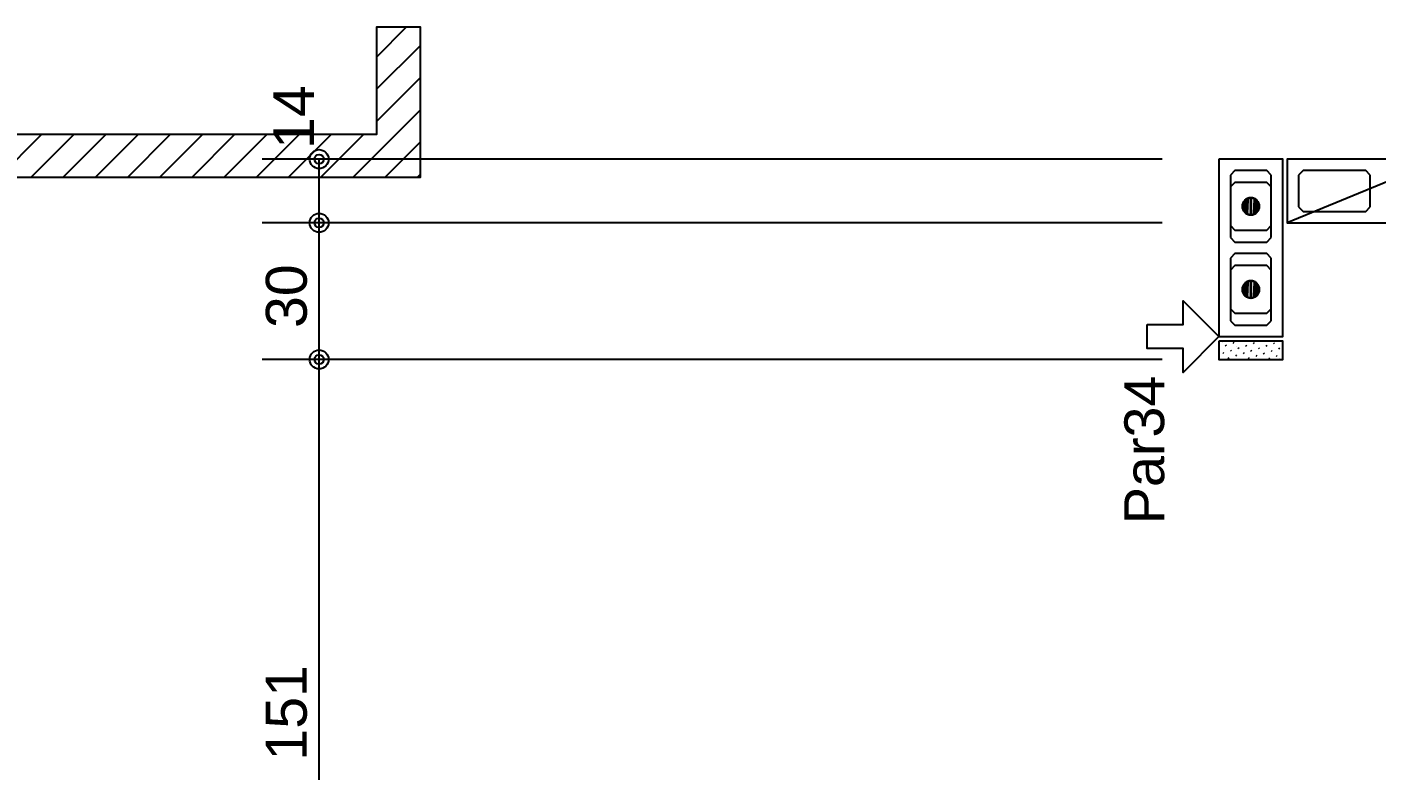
# Model space of a CAD drawing. Extents: x 0 to 119, y 0 to 84.
# Drawn here: x 35.73 to 41.66, y 62.14 to 65.4 of the extents above; entities that cross this region are included whole.
import ezdxf

# ---------------------------------------------------------------- set-up
doc = ezdxf.new("R2010")
doc.units = 0
doc.header["$MEASUREMENT"] = 0
doc.linetypes.add('ESTILO_TQS_0005', pattern=[0.4, 0.3, -0.1])
for name, color, linetype in [('27', 250, 'CONTINUOUS'), ('29', 9, 'CONTINUOUS'), ('3', 7, 'CONTINUOUS'), ('35', 255, 'CONTINUOUS')]:
    doc.layers.add(name, color=color, linetype=linetype)
doc.styles.add('TQS_ARIAL', font='arial.ttf')

msp = doc.modelspace()

# ---------------------------------------------------------------- linework, layer by layer
at = {"layer": '27', "color": 250, "linetype": 'ESTILO_TQS_0005'}
for points in [[(41.037844, 64.769998), (41.017844, 64.749998), (41.017844, 64.474998), (41.037844, 64.454998), (41.177844, 64.454998), (41.197844, 64.474998), (41.197844, 64.749998), (41.177844, 64.769998), (41.037844, 64.769998)], [(41.632844, 64.75), (41.612844, 64.77), (41.337844, 64.77), (41.317844, 64.75), (41.317844, 64.61), (41.337844, 64.59), (41.612844, 64.59), (41.632844, 64.61), (41.632844, 64.75)], [(41.037844, 64.404998), (41.017844, 64.384998), (41.017844, 64.109998), (41.037844, 64.089998), (41.177844, 64.089998), (41.197844, 64.109998), (41.197844, 64.384998), (41.177844, 64.404998), (41.037844, 64.404998)]]:
    msp.add_lwpolyline(points, dxfattribs=at)
at = {"layer": '29', "color": 9, "linetype": 'Continuous'}
for p, q in [((37.267834, 65.269263), (37.398753, 65.400182)), ((37.267834, 65.127841), (37.457834, 65.317841)), ((37.267834, 64.98642), (37.457834, 65.17642)), ((37.161723, 64.738888), (37.457834, 65.034998)), ((35.606089, 64.738888), (35.796089, 64.928888)), ((35.74751, 64.738888), (35.93751, 64.928888)), ((35.888931, 64.738888), (36.078931, 64.928888)), ((36.030353, 64.738888), (36.220353, 64.928888)), ((36.171774, 64.738888), (36.361774, 64.928888)), ((36.313195, 64.738888), (36.503195, 64.928888)), ((36.454617, 64.738888), (36.644617, 64.928888)), ((36.596038, 64.738888), (36.786038, 64.928888)), ((36.737459, 64.738888), (36.927459, 64.928888)), ((36.878881, 64.738888), (37.068881, 64.928888)), ((37.020302, 64.738888), (37.210302, 64.928888)), ((37.303145, 64.738888), (37.457834, 64.893577)), ((37.444566, 64.738888), (37.457834, 64.752156))]:
    msp.add_line(p, q, dxfattribs=at)
msp.add_lwpolyline([(33.6178, 64.928888), (37.267834, 64.928888), (37.267834, 65.400182), (37.457834, 65.400182), (37.457834, 64.738888), (34.437768, 64.738888), (34.437768, 63.738886), (33.6178, 63.738886), (33.6178, 63.928886), (34.247768, 63.928886), (34.247768, 64.738888), (33.6178, 64.738888), (33.6178, 64.919998)], dxfattribs=at)
at = {"layer": '3', "color": 7, "linetype": 'Continuous'}
for p, q in [((41.947844, 64.82), (41.267844, 64.54)), ((41.037844, 64.717498), (41.017844, 64.697498)), ((41.017844, 64.697498), (41.017844, 64.527498)), ((41.177844, 64.717498), (41.037844, 64.717498)), ((41.197844, 64.697498), (41.177844, 64.717498)), ((41.197844, 64.527498), (41.197844, 64.697498)), ((41.017844, 64.527498), (41.037844, 64.507498)), ((41.037844, 64.507498), (41.177844, 64.507498)), ((41.177844, 64.507498), (41.197844, 64.527498)), ((41.037844, 64.352498), (41.017844, 64.332498)), ((41.017844, 64.332498), (41.017844, 64.162498)), ((41.177844, 64.352498), (41.037844, 64.352498)), ((41.197844, 64.332498), (41.177844, 64.352498)), ((41.197844, 64.162498), (41.197844, 64.332498)), ((41.017844, 64.162498), (41.037844, 64.142498)), ((41.037844, 64.142498), (41.177844, 64.142498)), ((41.177844, 64.142498), (41.197844, 64.162498)), ((40.979456, 64.019998), (40.979456, 64.019998)), ((40.984101, 64.015354), (40.984101, 64.015354)), ((41.02365, 64.019998), (41.02365, 64.019998)), ((41.029444, 64.014205), (41.032979, 64.010669)), ((41.067844, 64.019998), (41.067844, 64.019998)), ((41.112038, 64.019998), (41.112038, 64.019998)), ((41.118539, 64.013497), (41.122075, 64.009962)), ((41.156233, 64.019998), (41.156233, 64.019998)), ((41.200427, 64.019998), (41.200427, 64.019998)), ((41.207281, 64.013144), (41.210817, 64.009608)), ((41.244621, 64.019998), (41.244621, 64.019998)), ((40.967844, 63.987416), (40.967844, 63.987416)), ((40.984896, 63.970364), (40.988432, 63.966828)), ((40.995945, 64.00351), (40.99948, 63.999974)), ((41.018395, 63.981059), (41.021931, 63.977523)), ((41.040846, 63.958608), (41.044381, 63.955073)), ((41.045972, 63.997676), (41.045972, 63.997676)), ((41.051894, 63.991754), (41.05543, 63.988218)), ((41.074345, 63.969303), (41.077881, 63.965768)), ((41.085394, 64.002449), (41.088929, 63.998913)), ((41.107844, 63.979998), (41.11138, 63.976463)), ((41.130295, 63.957548), (41.13383, 63.954012)), ((41.14099, 63.991047), (41.144525, 63.987511)), ((41.163441, 63.968596), (41.166976, 63.965061)), ((41.169716, 63.962321), (41.169716, 63.962321)), ((41.174136, 64.002095), (41.177671, 63.99856)), ((41.196586, 63.979645), (41.200122, 63.976109)), ((41.219037, 63.957194), (41.222572, 63.953659)), ((41.229732, 63.990693), (41.233267, 63.987158)), ((40.967844, 63.943222), (40.967844, 63.943222)), ((41.007347, 63.947913), (41.010882, 63.944378)), ((41.096796, 63.946853), (41.100331, 63.943317)), ((41.185891, 63.946146), (41.189427, 63.94261)), ((41.231588, 63.944643), (41.231588, 63.944643))]:
    msp.add_line(p, q, dxfattribs=at)
for points in [[(40.967844, 64.819998), (40.967844, 64.039998), (41.247844, 64.039998), (41.247844, 64.819998), (40.967844, 64.819998)], [(41.947844, 64.82), (41.267844, 64.82), (41.267844, 64.54), (41.947844, 64.54), (41.947844, 64.82)], [(41.107844, 64.613098), (41.107905, 64.613095), (41.107965, 64.613086), (41.108024, 64.613071), (41.108081, 64.61305), (41.108135, 64.613023), (41.108187, 64.612991), (41.108235, 64.612954), (41.108279, 64.612912), (41.108319, 64.612866), (41.108353, 64.612816), (41.108383, 64.612763), (41.108407, 64.612707), (41.108425, 64.612649), (41.108437, 64.612589), (41.108444, 64.612529), (41.108444, 64.612468), (41.108437, 64.612407), (41.108425, 64.612348), (41.108407, 64.61229), (41.108383, 64.612234), (41.108353, 64.612181), (41.108319, 64.612131), (41.108279, 64.612085), (41.108235, 64.612043), (41.108187, 64.612006), (41.108135, 64.611974), (41.108081, 64.611947), (41.108024, 64.611926), (41.107965, 64.611911), (41.107905, 64.611901), (41.107844, 64.611898), (41.107844, 64.650298), (41.10402, 64.650104), (41.100235, 64.649525), (41.096528, 64.648565), (41.092938, 64.647235), (41.0895, 64.645549), (41.08625, 64.643523), (41.083222, 64.641179), (41.080447, 64.638541), (41.077953, 64.635636), (41.075766, 64.632493), (41.073907, 64.629145), (41.072397, 64.625626), (41.071251, 64.621973), (41.07048, 64.618222), (41.070093, 64.614413), (41.070093, 64.610584), (41.07048, 64.606774), (41.071251, 64.603024), (41.072397, 64.59937), (41.073907, 64.595851), (41.075766, 64.592503), (41.077953, 64.589361), (41.080447, 64.586455), (41.083222, 64.583817), (41.08625, 64.581473), (41.0895, 64.579448), (41.092938, 64.577762), (41.096528, 64.576432), (41.100235, 64.575472), (41.10402, 64.574892), (41.107844, 64.574698), (41.107844, 64.613098)], [(41.107844, 64.611898), (41.107784, 64.611901), (41.107724, 64.611911), (41.107665, 64.611926), (41.107608, 64.611947), (41.107553, 64.611974), (41.107502, 64.612006), (41.107453, 64.612043), (41.107409, 64.612085), (41.10737, 64.612131), (41.107335, 64.612181), (41.107306, 64.612234), (41.107282, 64.61229), (41.107263, 64.612348), (41.107251, 64.612407), (41.107245, 64.612468), (41.107245, 64.612529), (41.107251, 64.612589), (41.107263, 64.612649), (41.107282, 64.612707), (41.107306, 64.612763), (41.107335, 64.612816), (41.10737, 64.612866), (41.107409, 64.612912), (41.107453, 64.612954), (41.107502, 64.612991), (41.107553, 64.613023), (41.107608, 64.61305), (41.107665, 64.613071), (41.107724, 64.613086), (41.107784, 64.613095), (41.107844, 64.613098), (41.107844, 64.574698), (41.111668, 64.574892), (41.115453, 64.575472), (41.11916, 64.576432), (41.122751, 64.577762), (41.126189, 64.579448), (41.129438, 64.581473), (41.132466, 64.583817), (41.135241, 64.586455), (41.137736, 64.589361), (41.139923, 64.592503), (41.141781, 64.595851), (41.143291, 64.59937), (41.144438, 64.603024), (41.145208, 64.606774), (41.145596, 64.610584), (41.145596, 64.614413), (41.145208, 64.618222), (41.144438, 64.621973), (41.143291, 64.625626), (41.141781, 64.629145), (41.139923, 64.632493), (41.137736, 64.635636), (41.135241, 64.638541), (41.132466, 64.641179), (41.129438, 64.643523), (41.126189, 64.645549), (41.122751, 64.647235), (41.11916, 64.648565), (41.115453, 64.649525), (41.111668, 64.650104), (41.107844, 64.650298), (41.107844, 64.611898)], [(41.107844, 64.248098), (41.107905, 64.248095), (41.107965, 64.248086), (41.108024, 64.248071), (41.108081, 64.24805), (41.108135, 64.248023), (41.108187, 64.247991), (41.108235, 64.247954), (41.108279, 64.247912), (41.108319, 64.247866), (41.108353, 64.247816), (41.108383, 64.247763), (41.108407, 64.247707), (41.108425, 64.247649), (41.108437, 64.247589), (41.108444, 64.247529), (41.108444, 64.247468), (41.108437, 64.247407), (41.108425, 64.247348), (41.108407, 64.24729), (41.108383, 64.247234), (41.108353, 64.247181), (41.108319, 64.247131), (41.108279, 64.247085), (41.108235, 64.247043), (41.108187, 64.247006), (41.108135, 64.246974), (41.108081, 64.246947), (41.108024, 64.246926), (41.107965, 64.246911), (41.107905, 64.246901), (41.107844, 64.246898), (41.107844, 64.285298), (41.10402, 64.285104), (41.100235, 64.284525), (41.096528, 64.283565), (41.092938, 64.282235), (41.0895, 64.280549), (41.08625, 64.278523), (41.083222, 64.276179), (41.080447, 64.273541), (41.077953, 64.270636), (41.075766, 64.267493), (41.073907, 64.264145), (41.072397, 64.260626), (41.071251, 64.256973), (41.07048, 64.253222), (41.070093, 64.249413), (41.070093, 64.245584), (41.07048, 64.241774), (41.071251, 64.238024), (41.072397, 64.23437), (41.073907, 64.230851), (41.075766, 64.227503), (41.077953, 64.224361), (41.080447, 64.221455), (41.083222, 64.218817), (41.08625, 64.216473), (41.0895, 64.214448), (41.092938, 64.212762), (41.096528, 64.211432), (41.100235, 64.210472), (41.10402, 64.209892), (41.107844, 64.209698), (41.107844, 64.248098)], [(41.107844, 64.246898), (41.107784, 64.246901), (41.107724, 64.246911), (41.107665, 64.246926), (41.107608, 64.246947), (41.107553, 64.246974), (41.107502, 64.247006), (41.107453, 64.247043), (41.107409, 64.247085), (41.10737, 64.247131), (41.107335, 64.247181), (41.107306, 64.247234), (41.107282, 64.24729), (41.107263, 64.247348), (41.107251, 64.247407), (41.107245, 64.247468), (41.107245, 64.247529), (41.107251, 64.247589), (41.107263, 64.247649), (41.107282, 64.247707), (41.107306, 64.247763), (41.107335, 64.247816), (41.10737, 64.247866), (41.107409, 64.247912), (41.107453, 64.247954), (41.107502, 64.247991), (41.107553, 64.248023), (41.107608, 64.24805), (41.107665, 64.248071), (41.107724, 64.248086), (41.107784, 64.248095), (41.107844, 64.248098), (41.107844, 64.209698), (41.111668, 64.209892), (41.115453, 64.210472), (41.11916, 64.211432), (41.122751, 64.212762), (41.126189, 64.214448), (41.129438, 64.216473), (41.132466, 64.218817), (41.135241, 64.221455), (41.137736, 64.224361), (41.139923, 64.227503), (41.141781, 64.230851), (41.143291, 64.23437), (41.144438, 64.238024), (41.145208, 64.241774), (41.145596, 64.245584), (41.145596, 64.249413), (41.145208, 64.253222), (41.144438, 64.256973), (41.143291, 64.260626), (41.141781, 64.264145), (41.139923, 64.267493), (41.137736, 64.270636), (41.135241, 64.273541), (41.132466, 64.276179), (41.129438, 64.278523), (41.126189, 64.280549), (41.122751, 64.282235), (41.11916, 64.283565), (41.115453, 64.284525), (41.111668, 64.285104), (41.107844, 64.285298), (41.107844, 64.246898)], [(40.651897, 64.092656), (40.809871, 64.092656), (40.809871, 64.197972), (40.967844, 64.039998), (40.809871, 63.882025), (40.809871, 63.98734), (40.651897, 63.98734), (40.651897, 64.092656)], [(40.967844, 64.019998), (40.967844, 63.939998), (41.247844, 63.939998), (41.247844, 64.019998), (40.967844, 64.019998)]]:
    msp.add_lwpolyline(points, dxfattribs=at)
for centre in [(41.107844, 64.612498), (41.107844, 64.247498)]:
    msp.add_circle(centre, 0.0372, dxfattribs=at)
for points in [[(41.070093, 64.614413), (41.070093, 64.610584), (41.07048, 64.618222)], [(41.070093, 64.610584), (41.07048, 64.606774), (41.07048, 64.618222)], [(41.07048, 64.618222), (41.07048, 64.606774), (41.071251, 64.621973)], [(41.07048, 64.606774), (41.071251, 64.603024), (41.071251, 64.621973)], [(41.071251, 64.621973), (41.071251, 64.603024), (41.072397, 64.625626)], [(41.071251, 64.603024), (41.072397, 64.59937), (41.072397, 64.625626)], [(41.072397, 64.625626), (41.072397, 64.59937), (41.073907, 64.629145)], [(41.072397, 64.59937), (41.073907, 64.595851), (41.073907, 64.629145)], [(41.073907, 64.629145), (41.073907, 64.595851), (41.075766, 64.632493)], [(41.073907, 64.595851), (41.075766, 64.592503), (41.075766, 64.632493)], [(41.075766, 64.632493), (41.075766, 64.592503), (41.077953, 64.635636)], [(41.075766, 64.592503), (41.077953, 64.589361), (41.077953, 64.635636)], [(41.077953, 64.635636), (41.077953, 64.589361), (41.080447, 64.638541)], [(41.077953, 64.589361), (41.080447, 64.586455), (41.080447, 64.638541)], [(41.080447, 64.638541), (41.080447, 64.586455), (41.083222, 64.641179)], [(41.080447, 64.586455), (41.083222, 64.583817), (41.083222, 64.641179)], [(41.083222, 64.641179), (41.083222, 64.583817), (41.08625, 64.643523)], [(41.083222, 64.583817), (41.08625, 64.581473), (41.08625, 64.643523)], [(41.08625, 64.643523), (41.08625, 64.581473), (41.0895, 64.645549)], [(41.08625, 64.581473), (41.0895, 64.579448), (41.0895, 64.645549)], [(41.0895, 64.645549), (41.0895, 64.579448), (41.092938, 64.647235)], [(41.0895, 64.579448), (41.092938, 64.577762), (41.092938, 64.647235)], [(41.092938, 64.647235), (41.092938, 64.577762), (41.096528, 64.648565)], [(41.092938, 64.577762), (41.096528, 64.576432), (41.096528, 64.648565)], [(41.096528, 64.648565), (41.096528, 64.576432), (41.100235, 64.649525)], [(41.096528, 64.576432), (41.100235, 64.575472), (41.100235, 64.649525)], [(41.10402, 64.574892), (41.10402, 64.650104), (41.100235, 64.575472)], [(41.100235, 64.649525), (41.100235, 64.575472), (41.10402, 64.650104)], [(41.10402, 64.574892), (41.107844, 64.613098), (41.107844, 64.650298)], [(41.10402, 64.574892), (41.107844, 64.650298), (41.10402, 64.650104)], [(41.10402, 64.574892), (41.107844, 64.574698), (41.107844, 64.613098)], [(41.107409, 64.612085), (41.107844, 64.611898), (41.10737, 64.612131)], [(41.107844, 64.611898), (41.107844, 64.611898), (41.10737, 64.612131)], [(41.10737, 64.612131), (41.107844, 64.611898), (41.10737, 64.612131)], [(41.107844, 64.611898), (41.107844, 64.611898), (41.10737, 64.612131)], [(41.10737, 64.612131), (41.107844, 64.611898), (41.10737, 64.612131)], [(41.107844, 64.611898), (41.107844, 64.611898), (41.10737, 64.612131)], [(41.107453, 64.612043), (41.107844, 64.611898), (41.107409, 64.612085)], [(41.107844, 64.611898), (41.107844, 64.611898), (41.107409, 64.612085)], [(41.107409, 64.612085), (41.107844, 64.611898), (41.107409, 64.612085)], [(41.107844, 64.611898), (41.107844, 64.611898), (41.107409, 64.612085)], [(41.107502, 64.612006), (41.107844, 64.611898), (41.107453, 64.612043)], [(41.107844, 64.611898), (41.107844, 64.611898), (41.107453, 64.612043)], [(41.107553, 64.611974), (41.107844, 64.611898), (41.107502, 64.612006)], [(41.107844, 64.611898), (41.107844, 64.611898), (41.107502, 64.612006)], [(41.107665, 64.611926), (41.107844, 64.611898), (41.107553, 64.611974)], [(41.107844, 64.611898), (41.107844, 64.611898), (41.107553, 64.611974)], [(41.107844, 64.611898), (41.107844, 64.611898), (41.107665, 64.611926)], [(41.107844, 64.611898), (41.107844, 64.611898), (41.107665, 64.611926)], [(41.107844, 64.611898), (41.111668, 64.650104), (41.107844, 64.650298)], [(41.107844, 64.611898), (41.107844, 64.574698), (41.111668, 64.650104)], [(41.107844, 64.574698), (41.111668, 64.574892), (41.111668, 64.650104)], [(41.107844, 64.613098), (41.108319, 64.612866), (41.107844, 64.613098)], [(41.108319, 64.612866), (41.108319, 64.612866), (41.107844, 64.613098)], [(41.107844, 64.613098), (41.108319, 64.612866), (41.107844, 64.613098)], [(41.108319, 64.612866), (41.108319, 64.612866), (41.107844, 64.613098)], [(41.107844, 64.613098), (41.108319, 64.612866), (41.107844, 64.613098)], [(41.108319, 64.612866), (41.108279, 64.612912), (41.107844, 64.613098)], [(41.107844, 64.613098), (41.108279, 64.612912), (41.107844, 64.613098)], [(41.108279, 64.612912), (41.108279, 64.612912), (41.107844, 64.613098)], [(41.107844, 64.613098), (41.108279, 64.612912), (41.107844, 64.613098)], [(41.108279, 64.612912), (41.108235, 64.612954), (41.107844, 64.613098)], [(41.107844, 64.613098), (41.108235, 64.612954), (41.107844, 64.613098)], [(41.108235, 64.612954), (41.108187, 64.612991), (41.107844, 64.613098)], [(41.107844, 64.613098), (41.108187, 64.612991), (41.107844, 64.613098)], [(41.108187, 64.612991), (41.108135, 64.613023), (41.107844, 64.613098)], [(41.107844, 64.613098), (41.108135, 64.613023), (41.107844, 64.613098)], [(41.108135, 64.613023), (41.108024, 64.613071), (41.107844, 64.613098)], [(41.107844, 64.613098), (41.108024, 64.613071), (41.107844, 64.613098)], [(41.108024, 64.613071), (41.107844, 64.613098), (41.107844, 64.613098)], [(41.107844, 64.613098), (41.107844, 64.613098), (41.107844, 64.613098)], [(41.107844, 64.613098), (41.107844, 64.613098), (41.107844, 64.613098)], [(41.107844, 64.613098), (41.107844, 64.613098), (41.107844, 64.613098)], [(41.107844, 64.613098), (41.107844, 64.613098), (41.107844, 64.613098)], [(41.107844, 64.613098), (41.107844, 64.613098), (41.107844, 64.613098)], [(41.107844, 64.613098), (41.107844, 64.613098), (41.107844, 64.613098)], [(41.107844, 64.613098), (41.107844, 64.613098), (41.107844, 64.613098)], [(41.107844, 64.613098), (41.107844, 64.613098), (41.107844, 64.613098)], [(41.107844, 64.613098), (41.107844, 64.613098), (41.107844, 64.613098)], [(41.107844, 64.613098), (41.107844, 64.613098), (41.107844, 64.613098)], [(41.107844, 64.613098), (41.107844, 64.613098), (41.107844, 64.613098)], [(41.107844, 64.613098), (41.107844, 64.613098), (41.107844, 64.613098)], [(41.107844, 64.611898), (41.107844, 64.611898), (41.107844, 64.611898)], [(41.107844, 64.611898), (41.107844, 64.611898), (41.107844, 64.611898)], [(41.107844, 64.611898), (41.107844, 64.611898), (41.107844, 64.611898)], [(41.107844, 64.611898), (41.107844, 64.611898), (41.107844, 64.611898)], [(41.107844, 64.611898), (41.107844, 64.611898), (41.107844, 64.611898)], [(41.107844, 64.611898), (41.107844, 64.611898), (41.107844, 64.611898)], [(41.107844, 64.611898), (41.107844, 64.611898), (41.107844, 64.611898)], [(41.107844, 64.611898), (41.107844, 64.611898), (41.107844, 64.611898)], [(41.107844, 64.611898), (41.107844, 64.611898), (41.107844, 64.611898)], [(41.107844, 64.611898), (41.107844, 64.611898), (41.107844, 64.611898)], [(41.107844, 64.611898), (41.107844, 64.611898), (41.107844, 64.611898)], [(41.107844, 64.611898), (41.107844, 64.611898), (41.107844, 64.611898)], [(41.111668, 64.650104), (41.111668, 64.574892), (41.115453, 64.649525)], [(41.111668, 64.574892), (41.115453, 64.575472), (41.115453, 64.649525)], [(41.115453, 64.649525), (41.115453, 64.575472), (41.11916, 64.648565)], [(41.115453, 64.575472), (41.11916, 64.576432), (41.11916, 64.648565)], [(41.11916, 64.648565), (41.11916, 64.576432), (41.122751, 64.647235)], [(41.11916, 64.576432), (41.122751, 64.577762), (41.122751, 64.647235)], [(41.122751, 64.647235), (41.122751, 64.577762), (41.126189, 64.645549)], [(41.122751, 64.577762), (41.126189, 64.579448), (41.126189, 64.645549)], [(41.126189, 64.645549), (41.126189, 64.579448), (41.129438, 64.643523)], [(41.126189, 64.579448), (41.129438, 64.581473), (41.129438, 64.643523)], [(41.129438, 64.643523), (41.129438, 64.581473), (41.132466, 64.641179)], [(41.129438, 64.581473), (41.132466, 64.583817), (41.132466, 64.641179)], [(41.132466, 64.641179), (41.132466, 64.583817), (41.135241, 64.638541)], [(41.132466, 64.583817), (41.135241, 64.586455), (41.135241, 64.638541)], [(41.135241, 64.638541), (41.135241, 64.586455), (41.137736, 64.635636)], [(41.135241, 64.586455), (41.137736, 64.589361), (41.137736, 64.635636)], [(41.137736, 64.635636), (41.137736, 64.589361), (41.139923, 64.632493)], [(41.137736, 64.589361), (41.139923, 64.592503), (41.139923, 64.632493)], [(41.139923, 64.632493), (41.139923, 64.592503), (41.141781, 64.629145)], [(41.139923, 64.592503), (41.141781, 64.595851), (41.141781, 64.629145)], [(41.141781, 64.629145), (41.141781, 64.595851), (41.143291, 64.625626)], [(41.141781, 64.595851), (41.143291, 64.59937), (41.143291, 64.625626)], [(41.143291, 64.625626), (41.143291, 64.59937), (41.144438, 64.621973)], [(41.143291, 64.59937), (41.144438, 64.603024), (41.144438, 64.621973)], [(41.144438, 64.621973), (41.144438, 64.603024), (41.145208, 64.618222)], [(41.144438, 64.603024), (41.145208, 64.606774), (41.145208, 64.618222)], [(41.145208, 64.618222), (41.145208, 64.606774), (41.145596, 64.614413)], [(41.145208, 64.606774), (41.145596, 64.610584), (41.145596, 64.614413)], [(41.070093, 64.249413), (41.070093, 64.245584), (41.07048, 64.253222)], [(41.070093, 64.245584), (41.07048, 64.241774), (41.07048, 64.253222)], [(41.07048, 64.253222), (41.07048, 64.241774), (41.071251, 64.256973)], [(41.07048, 64.241774), (41.071251, 64.238024), (41.071251, 64.256973)], [(41.071251, 64.256973), (41.071251, 64.238024), (41.072397, 64.260626)], [(41.071251, 64.238024), (41.072397, 64.23437), (41.072397, 64.260626)], [(41.072397, 64.260626), (41.072397, 64.23437), (41.073907, 64.264145)], [(41.072397, 64.23437), (41.073907, 64.230851), (41.073907, 64.264145)], [(41.073907, 64.264145), (41.073907, 64.230851), (41.075766, 64.267493)], [(41.073907, 64.230851), (41.075766, 64.227503), (41.075766, 64.267493)], [(41.075766, 64.267493), (41.075766, 64.227503), (41.077953, 64.270636)], [(41.075766, 64.227503), (41.077953, 64.224361), (41.077953, 64.270636)], [(41.077953, 64.270636), (41.077953, 64.224361), (41.080447, 64.273541)], [(41.077953, 64.224361), (41.080447, 64.221455), (41.080447, 64.273541)], [(41.080447, 64.273541), (41.080447, 64.221455), (41.083222, 64.276179)], [(41.080447, 64.221455), (41.083222, 64.218817), (41.083222, 64.276179)], [(41.083222, 64.276179), (41.083222, 64.218817), (41.08625, 64.278523)], [(41.083222, 64.218817), (41.08625, 64.216473), (41.08625, 64.278523)], [(41.08625, 64.278523), (41.08625, 64.216473), (41.0895, 64.280549)], [(41.08625, 64.216473), (41.0895, 64.214448), (41.0895, 64.280549)], [(41.0895, 64.280549), (41.0895, 64.214448), (41.092938, 64.282235)], [(41.0895, 64.214448), (41.092938, 64.212762), (41.092938, 64.282235)], [(41.092938, 64.282235), (41.092938, 64.212762), (41.096528, 64.283565)], [(41.092938, 64.212762), (41.096528, 64.211432), (41.096528, 64.283565)], [(41.096528, 64.283565), (41.096528, 64.211432), (41.100235, 64.284525)], [(41.096528, 64.211432), (41.100235, 64.210472), (41.100235, 64.284525)], [(41.10402, 64.209892), (41.10402, 64.285104), (41.100235, 64.210472)], [(41.100235, 64.284525), (41.100235, 64.210472), (41.10402, 64.285104)], [(41.10402, 64.209892), (41.107844, 64.248098), (41.107844, 64.285298)], [(41.10402, 64.209892), (41.107844, 64.285298), (41.10402, 64.285104)], [(41.107844, 64.246898), (41.111668, 64.285104), (41.107844, 64.285298)], [(41.107844, 64.246898), (41.107844, 64.209698), (41.111668, 64.285104)], [(41.107844, 64.209698), (41.111668, 64.209892), (41.111668, 64.285104)], [(41.111668, 64.285104), (41.111668, 64.209892), (41.115453, 64.284525)], [(41.111668, 64.209892), (41.115453, 64.210472), (41.115453, 64.284525)], [(41.115453, 64.284525), (41.115453, 64.210472), (41.11916, 64.283565)], [(41.115453, 64.210472), (41.11916, 64.211432), (41.11916, 64.283565)], [(41.11916, 64.283565), (41.11916, 64.211432), (41.122751, 64.282235)], [(41.11916, 64.211432), (41.122751, 64.212762), (41.122751, 64.282235)], [(41.122751, 64.282235), (41.122751, 64.212762), (41.126189, 64.280549)], [(41.122751, 64.212762), (41.126189, 64.214448), (41.126189, 64.280549)], [(41.126189, 64.280549), (41.126189, 64.214448), (41.129438, 64.278523)], [(41.126189, 64.214448), (41.129438, 64.216473), (41.129438, 64.278523)], [(41.129438, 64.278523), (41.129438, 64.216473), (41.132466, 64.276179)], [(41.129438, 64.216473), (41.132466, 64.218817), (41.132466, 64.276179)], [(41.132466, 64.276179), (41.132466, 64.218817), (41.135241, 64.273541)], [(41.132466, 64.218817), (41.135241, 64.221455), (41.135241, 64.273541)], [(41.135241, 64.273541), (41.135241, 64.221455), (41.137736, 64.270636)], [(41.135241, 64.221455), (41.137736, 64.224361), (41.137736, 64.270636)], [(41.137736, 64.270636), (41.137736, 64.224361), (41.139923, 64.267493)], [(41.137736, 64.224361), (41.139923, 64.227503), (41.139923, 64.267493)], [(41.139923, 64.267493), (41.139923, 64.227503), (41.141781, 64.264145)], [(41.139923, 64.227503), (41.141781, 64.230851), (41.141781, 64.264145)], [(41.141781, 64.264145), (41.141781, 64.230851), (41.143291, 64.260626)], [(41.141781, 64.230851), (41.143291, 64.23437), (41.143291, 64.260626)], [(41.143291, 64.260626), (41.143291, 64.23437), (41.144438, 64.256973)], [(41.143291, 64.23437), (41.144438, 64.238024), (41.144438, 64.256973)], [(41.144438, 64.256973), (41.144438, 64.238024), (41.145208, 64.253222)], [(41.144438, 64.238024), (41.145208, 64.241774), (41.145208, 64.253222)], [(41.145208, 64.253222), (41.145208, 64.241774), (41.145596, 64.249413)], [(41.10402, 64.209892), (41.107844, 64.209698), (41.107844, 64.248098)], [(41.107409, 64.247085), (41.107844, 64.246898), (41.10737, 64.247131)], [(41.107844, 64.246898), (41.107844, 64.246898), (41.10737, 64.247131)], [(41.10737, 64.247131), (41.107844, 64.246898), (41.10737, 64.247131)], [(41.107844, 64.246898), (41.107844, 64.246898), (41.10737, 64.247131)], [(41.10737, 64.247131), (41.107844, 64.246898), (41.10737, 64.247131)], [(41.107844, 64.246898), (41.107844, 64.246898), (41.10737, 64.247131)], [(41.107453, 64.247043), (41.107844, 64.246898), (41.107409, 64.247085)], [(41.107844, 64.246898), (41.107844, 64.246898), (41.107409, 64.247085)], [(41.107409, 64.247085), (41.107844, 64.246898), (41.107409, 64.247085)], [(41.107844, 64.246898), (41.107844, 64.246898), (41.107409, 64.247085)], [(41.107502, 64.247006), (41.107844, 64.246898), (41.107453, 64.247043)], [(41.107844, 64.246898), (41.107844, 64.246898), (41.107453, 64.247043)], [(41.107553, 64.246974), (41.107844, 64.246898), (41.107502, 64.247006)], [(41.107844, 64.246898), (41.107844, 64.246898), (41.107502, 64.247006)], [(41.107665, 64.246926), (41.107844, 64.246898), (41.107553, 64.246974)], [(41.107844, 64.246898), (41.107844, 64.246898), (41.107553, 64.246974)], [(41.107844, 64.246898), (41.107844, 64.246898), (41.107665, 64.246926)], [(41.107844, 64.246898), (41.107844, 64.246898), (41.107665, 64.246926)], [(41.107844, 64.248098), (41.108319, 64.247866), (41.107844, 64.248098)], [(41.108319, 64.247866), (41.108319, 64.247866), (41.107844, 64.248098)], [(41.107844, 64.248098), (41.108319, 64.247866), (41.107844, 64.248098)], [(41.108319, 64.247866), (41.108319, 64.247866), (41.107844, 64.248098)], [(41.107844, 64.248098), (41.108319, 64.247866), (41.107844, 64.248098)], [(41.108319, 64.247866), (41.108279, 64.247912), (41.107844, 64.248098)], [(41.107844, 64.248098), (41.108279, 64.247912), (41.107844, 64.248098)], [(41.108279, 64.247912), (41.108279, 64.247912), (41.107844, 64.248098)], [(41.107844, 64.248098), (41.108279, 64.247912), (41.107844, 64.248098)], [(41.108279, 64.247912), (41.108235, 64.247954), (41.107844, 64.248098)], [(41.107844, 64.248098), (41.108235, 64.247954), (41.107844, 64.248098)], [(41.108235, 64.247954), (41.108187, 64.247991), (41.107844, 64.248098)], [(41.107844, 64.248098), (41.108187, 64.247991), (41.107844, 64.248098)], [(41.108187, 64.247991), (41.108135, 64.248023), (41.107844, 64.248098)], [(41.107844, 64.248098), (41.108135, 64.248023), (41.107844, 64.248098)], [(41.108135, 64.248023), (41.108024, 64.248071), (41.107844, 64.248098)], [(41.107844, 64.248098), (41.108024, 64.248071), (41.107844, 64.248098)], [(41.108024, 64.248071), (41.107844, 64.248098), (41.107844, 64.248098)], [(41.107844, 64.248098), (41.107844, 64.248098), (41.107844, 64.248098)], [(41.107844, 64.248098), (41.107844, 64.248098), (41.107844, 64.248098)], [(41.107844, 64.248098), (41.107844, 64.248098), (41.107844, 64.248098)], [(41.107844, 64.248098), (41.107844, 64.248098), (41.107844, 64.248098)], [(41.107844, 64.248098), (41.107844, 64.248098), (41.107844, 64.248098)], [(41.107844, 64.248098), (41.107844, 64.248098), (41.107844, 64.248098)], [(41.107844, 64.248098), (41.107844, 64.248098), (41.107844, 64.248098)], [(41.107844, 64.248098), (41.107844, 64.248098), (41.107844, 64.248098)], [(41.107844, 64.248098), (41.107844, 64.248098), (41.107844, 64.248098)], [(41.107844, 64.248098), (41.107844, 64.248098), (41.107844, 64.248098)], [(41.107844, 64.248098), (41.107844, 64.248098), (41.107844, 64.248098)], [(41.107844, 64.248098), (41.107844, 64.248098), (41.107844, 64.248098)], [(41.107844, 64.246898), (41.107844, 64.246898), (41.107844, 64.246898)], [(41.107844, 64.246898), (41.107844, 64.246898), (41.107844, 64.246898)], [(41.107844, 64.246898), (41.107844, 64.246898), (41.107844, 64.246898)], [(41.107844, 64.246898), (41.107844, 64.246898), (41.107844, 64.246898)], [(41.107844, 64.246898), (41.107844, 64.246898), (41.107844, 64.246898)], [(41.107844, 64.246898), (41.107844, 64.246898), (41.107844, 64.246898)], [(41.107844, 64.246898), (41.107844, 64.246898), (41.107844, 64.246898)], [(41.107844, 64.246898), (41.107844, 64.246898), (41.107844, 64.246898)], [(41.107844, 64.246898), (41.107844, 64.246898), (41.107844, 64.246898)], [(41.107844, 64.246898), (41.107844, 64.246898), (41.107844, 64.246898)], [(41.107844, 64.246898), (41.107844, 64.246898), (41.107844, 64.246898)], [(41.107844, 64.246898), (41.107844, 64.246898), (41.107844, 64.246898)], [(41.145208, 64.241774), (41.145596, 64.245584), (41.145596, 64.249413)]]:
    msp.add_solid(points, dxfattribs=at)
at = {"layer": '35', "color": 255, "linetype": 'Continuous'}
for p, q in [((40.717844, 64.82), (36.764137, 64.82)), ((37.014137, 64.54), (37.014137, 64.82)), ((40.967844, 64.82), (40.967844, 64.82)), ((40.717844, 64.54), (36.764137, 64.54)), ((40.717844, 64.54), (36.764137, 64.54)), ((37.014137, 63.939998), (37.014137, 64.54)), ((40.967844, 64.54), (40.967844, 64.54)), ((40.967844, 64.54), (40.967844, 64.54)), ((40.717844, 63.939998), (36.764137, 63.939998)), ((40.717844, 63.939998), (36.764137, 63.939998)), ((37.014137, 60.92), (37.014137, 63.939998)), ((40.967844, 63.939998), (40.967844, 63.939998)), ((40.967844, 63.939998), (40.967844, 63.939998))]:
    msp.add_line(p, q, dxfattribs=at)
for centre, radius in [((37.014137, 64.82), 0.041625), ((37.014137, 64.82), 0.02075), ((37.014137, 64.54), 0.041625), ((37.014137, 64.54), 0.041625), ((37.014137, 64.54), 0.02075), ((37.014137, 64.54), 0.02075), ((37.014137, 63.939998), 0.041625), ((37.014137, 63.939998), 0.041625), ((37.014137, 63.939998), 0.02075), ((37.014137, 63.939998), 0.02075)]:
    msp.add_circle(centre, radius, dxfattribs=at)

# ---------------------------------------------------------------- texts
at = {"layer": '3', "color": 7, "linetype": 'Continuous', "style": 'TQS_ARIAL'}
msp.add_text('Par34', height=0.175, rotation=90, dxfattribs=at).set_placement((40.727072, 63.216434))
at = {"layer": '35', "color": 255, "linetype": 'Continuous', "style": 'TQS_ARIAL'}
for s, p in [('14', (36.992509, 64.864793)), ('30', (36.960137, 64.077999)), ('151', (36.960137, 62.177999))]:
    msp.add_text(s, height=0.18, rotation=90, dxfattribs=at).set_placement(p)

doc.saveas('drawing.dxf')
